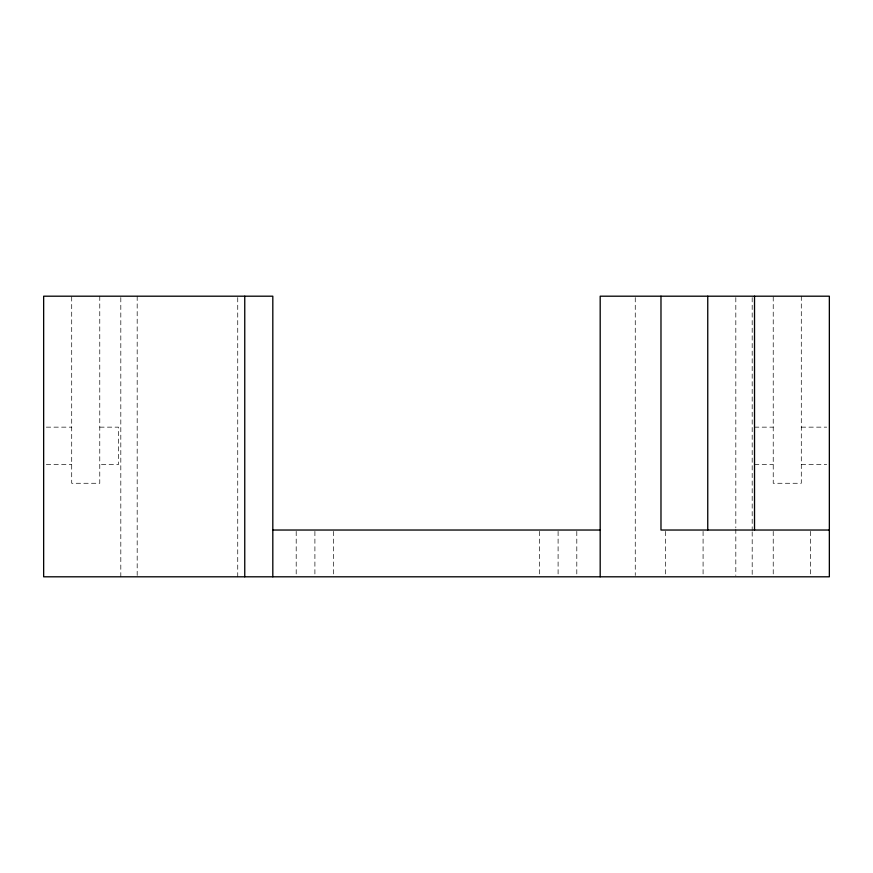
<?xml version="1.0" encoding="UTF-8"?>
<svg xmlns="http://www.w3.org/2000/svg" width="873" height="873" viewBox="0 0 873 873"><rect width="100%" height="100%" fill="white"/><g stroke="black" fill="none" stroke-linecap="round" stroke-linejoin="round"><path stroke-width="0.65" stroke-dasharray="4.37 3.27" d="M46.324 427.148L71.706 427.148M99.773 427.148L118.477 427.148L118.477 464.556L99.773 464.556M754.523 427.148L773.227 427.148M801.294 427.148L826.676 427.148M46.324 464.556L71.706 464.556M754.523 464.556L773.227 464.556M801.294 464.556L826.676 464.556M810.646 531.373L810.646 576.802M801.294 296.198L801.294 483.271L773.227 483.271L773.227 296.198M773.227 531.373L773.227 576.802M752.188 297.562L752.188 530.489M752.188 531.853L752.188 576.802M735.819 297.562L735.819 527.761M735.819 529.125L735.819 575.438M703.081 531.373L703.081 576.802M665.663 531.373L665.663 576.802M635.26 297.562L635.26 575.438M576.802 531.373L576.802 576.802M558.098 531.373L558.098 576.802M539.394 531.373L539.394 576.802M333.606 531.373L333.606 576.802M314.902 531.373L314.902 576.802M296.198 531.373L296.198 576.802M237.74 297.562L237.74 576.802M137.181 296.198L137.181 575.438M120.812 297.562L120.812 576.802M99.773 296.198L99.773 483.271L71.706 483.271L71.706 296.198"/><path stroke-width="1.31" d="M272.812 530.031L600.188 530.031M829.35 530.031L660.981 530.031L660.981 296.198M754.523 296.198L754.523 530.031M707.752 296.198L707.752 530.031M600.188 576.802L600.188 296.198L829.35 296.198L829.35 576.802L43.65 576.802L43.65 296.198L272.812 296.198L272.812 576.802M244.756 296.198L244.756 576.802"/></g></svg>
